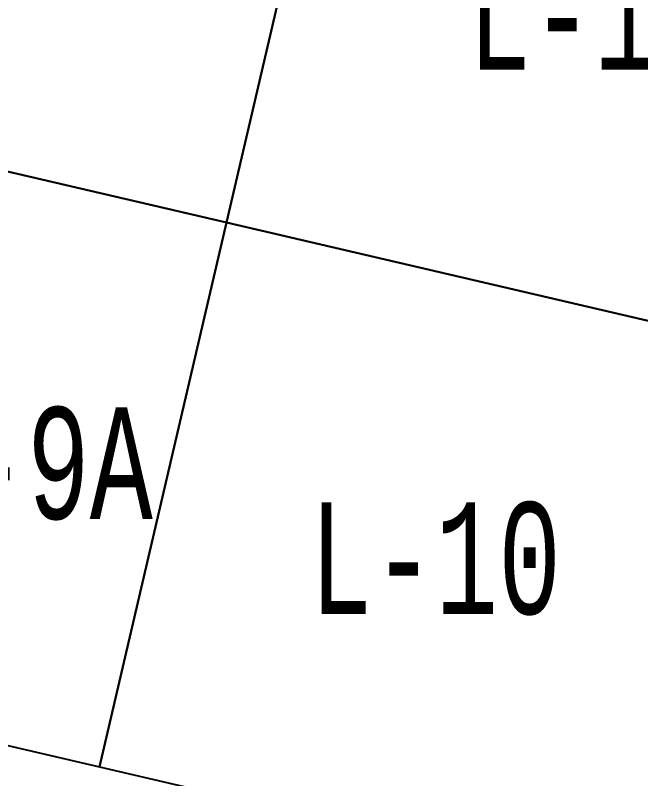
# Model space of a CAD drawing. Header units: millimetres. Extents: x 474016 to 477875, y 2288607 to 2292200.
# Drawn here: x 474139.36 to 474167.33, y 2288928.26 to 2288962.41 of the extents above; entities that cross this region are included whole.
import ezdxf
from ezdxf.enums import TextEntityAlignment as Align

# ---------------------------------------------------------------- set-up
doc = ezdxf.new("R2010")
doc.units = ezdxf.units.MM
doc.header["$LTSCALE"] = 50
doc.layers.add('CVL_LOTIF', color=1, linetype='Continuous')
doc.layers.add('LOTES', color=6, linetype='Continuous', lineweight=15)
doc.layers.add('MZ Y LT', color=7, linetype='Continuous', lineweight=13, true_color=0x0d2bf2)
doc.styles.add('MONOTXT4', font='MONOTXT4.shx', dxfattribs={"width": 0.55})

msp = doc.modelspace()

# ---------------------------------------------------------------- linework, layer by layer
at = {"layer": 'CVL_LOTIF'}
for points in [[(474154.48, 2288977.487), (474130.132, 2288983.161), (474124.458, 2288958.813), (474136.632, 2288955.976), (474148.806, 2288953.139)], [(474178.827, 2288971.813), (474154.48, 2288977.487), (474148.806, 2288953.139), (474173.153, 2288947.465)], [(474148.806, 2288953.139), (474136.632, 2288955.976), (474130.958, 2288931.629), (474143.132, 2288928.792)], [(474173.153, 2288947.465), (474148.806, 2288953.139), (474143.132, 2288928.792), (474167.479, 2288923.118)]]:
    msp.add_lwpolyline(points, close=True, dxfattribs=at)
at = {"layer": 'LOTES'}
for p, q in [((474148.806, 2288953.139), (474154.48, 2288977.487)), ((474143.132, 2288928.792), (474148.806, 2288953.139))]:
    msp.add_line(p, q, dxfattribs=at)

# ---------------------------------------------------------------- texts
at = {"layer": 'MZ Y LT', "lineweight": 13, "style": 'MONOTXT4', "width": 0.65}
for s, p in [('L-1', (474163.817, 2288962.476)), ('L-9A', (474139.882, 2288942.384)), ('L-10', (474158.142, 2288938.129))]:
    msp.add_text(s, height=5, dxfattribs=at).set_placement(p, align=Align.MIDDLE)

doc.saveas('drawing.dxf')
